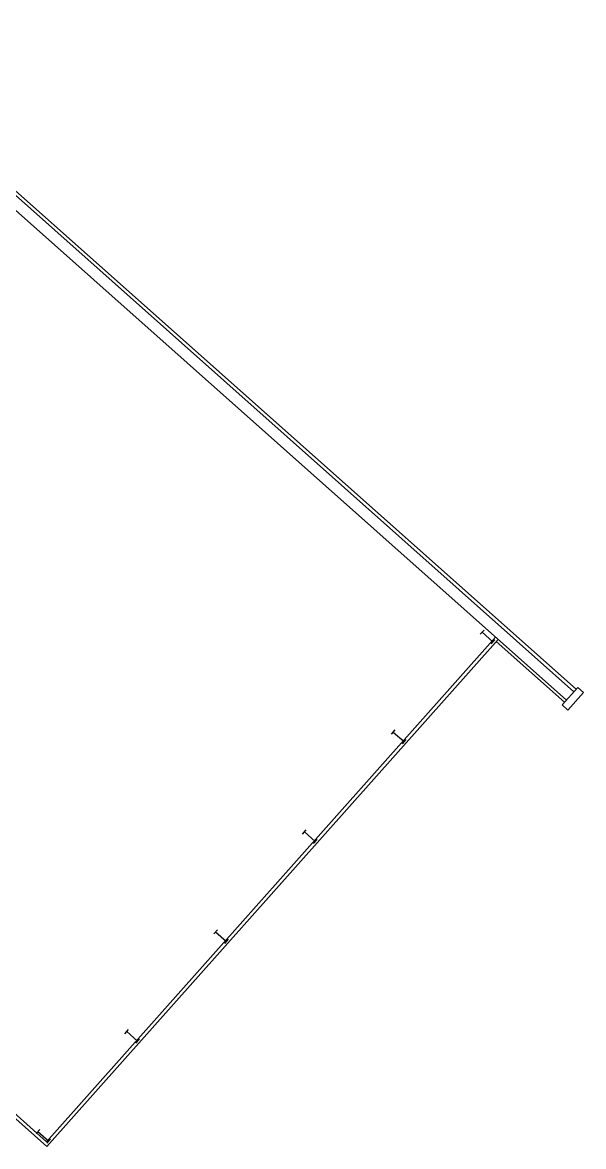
# Model space of a CAD drawing. Header units: inches. Extents: x 69199327 to 69201392, y 27695932 to 27697963.
# Drawn here: x 69200385 to 69201392, y 27695932 to 27697951 of the extents above; entities that cross this region are included whole.
import ezdxf

# ---------------------------------------------------------------- set-up
doc = ezdxf.new("R2010")
doc.units = ezdxf.units.IN
doc.header["$LTSCALE"] = 10
doc.header["$MEASUREMENT"] = 0
doc.layers.get('0').update_dxf_attribs({"linetype": 'CONTINUOUS'})
for name, color, linetype in [('A-COLS', 5, 'CONTINUOUS'), ('A-FLOR', 3, 'CONTINUOUS'), ('A-WALL', 5, 'CONTINUOUS')]:
    doc.layers.add(name, color=color, linetype=linetype)

# ---------------------------------------------------------------- blocks, each defined once
blk = doc.blocks.new('COLUMN')
for p, q in [((-0.5, -0.5), (-0.5, 0.5)), ((-0.5, 0), (0.5, 0)), ((0.5, 0.5), (0.5, -0.5))]:
    blk.add_line(p, q)

msp = doc.modelspace()

# ---------------------------------------------------------------- linework, layer by layer
at = {"layer": 'A-FLOR'}
for p, q in [((69201374.6, 27696748.8), (69200028, 27697946.3)), ((69201378.6, 27696753.3), (69200032, 27697950.8)), ((69201361.3, 27696733.8), (69200014.8, 27697931.3)), ((69201358, 27696730.1), (69201235.5, 27696839.1))]:
    msp.add_line(p, q, dxfattribs=at)
at = {"layer": 'A-WALL'}
for p, q in [((69200428.7, 27695931.9, 0), (69199327.2, 27696911.4, 0)), ((69200428.2, 27695940.4, 0), (69201234.3, 27696846.8, 0)), ((69200428.7, 27695931.9, 0), (69201238.8, 27696842.8, 0)), ((69200428.2, 27695940.4, 0), (69199441.1, 27696818.2, 0)), ((69201353.7, 27696725.3), (69201381.6, 27696756.6)), ((69201392.1, 27696747.3), (69201381.6, 27696756.6)), ((69201364.1, 27696715.9), (69201392.1, 27696747.3)), ((69201364.1, 27696715.9), (69201353.7, 27696725.3))]:
    msp.add_line(p, q, dxfattribs=at)

# ---------------------------------------------------------------- block references
at = {"layer": 'A-COLS', "xscale": 25.99999999813735, "yscale": 9.999999995133361, "zscale": 25.99999999813735, "rotation": 318.3538051008955}
for p in [(69201219.8, 27696847), (69201060.3, 27696667.7), (69200900.8, 27696488.3), (69200741.3, 27696309), (69200581.8, 27696129.7), (69200422.3, 27695950.3)]:
    msp.add_blockref('COLUMN', p, dxfattribs=at)

doc.saveas('drawing.dxf')
